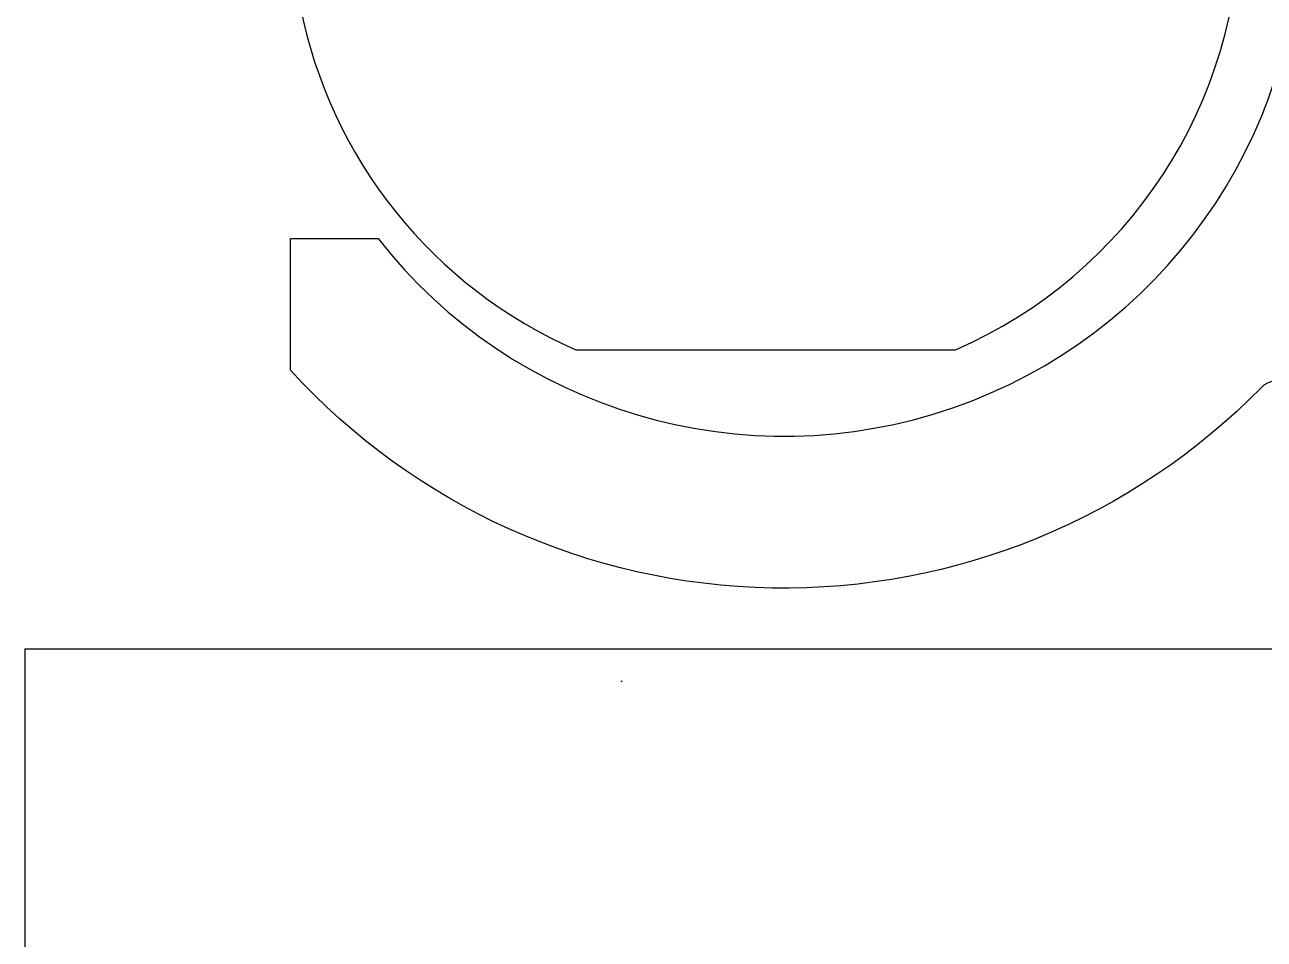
# Model space of a CAD drawing. Header units: inches. Extents: x 1.8 to 35.6, y -0.7 to 7.4.
# Drawn here: x 13.355 to 14.171, y 3.02 to 3.622 of the extents above; entities that cross this region are included whole.
import ezdxf

# ---------------------------------------------------------------- set-up
doc = ezdxf.new("R2010")
doc.units = ezdxf.units.IN
doc.header["$MEASUREMENT"] = 0
for name, color, linetype in [('Anchors', 4, 'Continuous'), ('Conditions', 1, 'Continuous'), ('Metals', 7, 'Continuous')]:
    doc.layers.add(name, color=color, linetype=linetype)

# ---------------------------------------------------------------- blocks, each defined once
blk = doc.blocks.new('Bc55')
blk.add_lwpolyline([(1.38, 0.855), (2.0131, 0.855, -0.659567), (2.03481, 0.8043, 0.192706), (1.905, 0.48), (1.905, 0.12), (0.125, 0.12), (0.125, 0), (2.035, 0), (2.035, 0.16157, -0.671875), (2.06071, 0.17206, 0.430668), (2.7, 0.18339), (2.7, 0.27), (2.64239, 0.27, -2.892356), (2.64239, 0.69), (2.7, 0.69), (2.7, 0.855), (2.75, 0.855), (2.75, 0.98), (1.38, 0.98)], format="xyb", close=True)
blk = doc.blocks.new('SB8')
blk.add_lwpolyline([(10.83941, 6.33053), (10.328, 6.33053, 0.246328), (10.50969, 6.10412), (10.75969, 6.10412, 0.654654), (10.75969, 6.67694), (10.50969, 6.67694, 0.246328), (10.328, 6.45053), (10.83941, 6.45053)], format="xyb", close=True)

msp = doc.modelspace()

# ---------------------------------------------------------------- hatches: boundary and pattern name
at = {"layer": 'Conditions'}
h = msp.add_hatch(dxfattribs=at)
h.set_pattern_fill('AR-CONC', color=256, scale=0.25, style=0)
h.set_pattern_definition([(50, (3.2079, -2.6962), (1.79315, -0.15688), [0.1875, -2.0625]), (355, (3.2079, -2.6962), (-0.34688, 1.88048), [0.15, -1.65]), (100.451, (3.3573, -2.7093), (1.44627, 1.7236), [0.15935, -1.75286]), (46.184, (3.2079, -2.1962), (2.6681, -0.4138), [0.28125, -3.09375]), (96.636, (3.4302, -2.2307), (2.33666, 2.4353), [0.23903, -2.6293]), (351.184, (3.2079, -2.1962), (2.33665, 2.4353), [0.225, -2.475]), (21, (3.4579, -2.3212), (1.49227, -1.00655), [0.1875, -2.0625]), (326, (3.4579, -2.3212), (0.60829, 1.81288), [0.15, -1.65]), (71.451, (3.5822, -2.405), (2.10056, 0.80633), [0.15935, -1.75286]), (37.5, (3.20786, -2.6962), (0.0304, 0.832235), [0, -1.63, 0, -1.675, 0, -1.65625]), (7.5, (3.20786, -2.6962), (0.657674, 0.98603), [0, -0.955, 0, -1.5925, 0, -0.63125]), (327.5, (2.65036, -2.6962), (1.334556, -0.056387), [0, -0.625, 0, -1.95, 0, -2.5875]), (317.5, (2.4004, -2.6962), (1.457965, 0.25026), [0, -0.8125, 0, -1.295, 0, -1.8375])])
h.paths.add_polyline_path([(17.39827, 4.19111), (16.35458, 4.19111), (16.35458, 3.21111), (15.28368, 3.21111), (15.27783, 3.18343, 0.052126), (15.27683, 3.17381), (15.27683, 3.16044), (15.30083, 3.14752), (15.27683, 3.13459), (15.27683, 3.1029), (15.28827, 3.09674), (15.27683, 3.09057), (15.27683, 3.05888), (15.30083, 3.04595), (15.27683, 3.03303), (15.27683, 3.00134), (15.28827, 2.99517), (15.27683, 2.98901), (15.27683, 2.95732), (15.30083, 2.94439), (15.27683, 2.93147), (15.27683, 2.89977), (15.28827, 2.89361), (15.27683, 2.88745), (15.27683, 2.85575), (15.30083, 2.84283), (15.27683, 2.8299), (15.27683, 2.79821), (15.28827, 2.79205), (15.27683, 2.78588), (15.27683, 2.75419), (15.30083, 2.74127), (15.27683, 2.72834), (15.27683, 2.69665), (15.28827, 2.69049), (15.27683, 2.68432), (15.27683, 2.65263), (15.30083, 2.6397), (15.27683, 2.62678), (15.27683, 2.59509), (15.28827, 2.58892), (15.27683, 2.58276), (15.27683, 2.55107), (15.30083, 2.53814), (15.27683, 2.52522), (15.27683, 2.49352), (15.28827, 2.48736), (15.27683, 2.4812), (15.27683, 2.4495), (15.30083, 2.43658), (15.27683, 2.42365), (15.27683, 2.39196), (15.28827, 2.3858), (15.27683, 2.37963), (15.27683, 2.34794), (15.30083, 2.33502), (15.27683, 2.32209), (15.27683, 2.29821), (15.28827, 2.29205), (15.27683, 2.28588), (15.27683, 2.25419), (15.30083, 2.24127), (15.27683, 2.22834), (15.27683, 2.19665), (15.28827, 2.19049), (15.27683, 2.18432), (15.27683, 2.15263), (15.30083, 2.1397), (15.27683, 2.12678), (15.27683, 2.09509), (15.28827, 2.08892), (15.27683, 2.08276), (15.27683, 2.05107), (15.30083, 2.03814), (15.27683, 2.02522), (15.27683, 1.99352), (15.28827, 1.98736), (15.27683, 1.9812), (15.27683, 1.9495), (15.30083, 1.93658), (15.27683, 1.92365), (15.27683, 1.89196), (15.28827, 1.8858), (15.27683, 1.87963), (15.27683, 1.84794), (15.30083, 1.83502), (15.27683, 1.82209), (15.27683, 1.7904), (15.28827, 1.78424), (15.27683, 1.77807), (15.27683, 1.74545, -0.084437), (15.27421, 1.73008), (15.2248, 1.58902, -0.774123), (15.20435, 1.58902), (15.15494, 1.73008, -0.084437), (15.15233, 1.74545), (15.15233, 1.77131), (15.12833, 1.78424), (15.15233, 1.79716), (15.15233, 1.82885), (15.14088, 1.83502), (15.15233, 1.84118), (15.15233, 1.87287), (15.12833, 1.8858), (15.15233, 1.89872), (15.15233, 1.93042), (15.14088, 1.93658), (15.15233, 1.94274), (15.15233, 1.97444), (15.12833, 1.98736), (15.15233, 2.00028), (15.15233, 2.03198), (15.14088, 2.03814), (15.15233, 2.0443), (15.15233, 2.076), (15.12833, 2.08892), (15.15233, 2.10185), (15.15233, 2.13354), (15.14088, 2.1397), (15.15233, 2.14587), (15.15233, 2.17756), (15.12833, 2.19049), (15.15233, 2.20341), (15.15233, 2.2351), (15.14088, 2.24127), (15.15233, 2.24743), (15.15233, 2.27131), (15.12833, 2.28424), (15.15233, 2.29716), (15.15233, 2.32885), (15.14088, 2.33502), (15.15233, 2.34118), (15.15233, 2.37287), (15.12833, 2.3858), (15.15233, 2.39872), (15.15233, 2.43042), (15.14088, 2.43658), (15.15233, 2.44274), (15.15233, 2.47444), (15.12833, 2.48736), (15.15233, 2.50028), (15.15233, 2.53198), (15.14088, 2.53814), (15.15233, 2.5443), (15.15233, 2.576), (15.12833, 2.58892), (15.15233, 2.60185), (15.15233, 2.63354), (15.14088, 2.6397), (15.15233, 2.64587), (15.15233, 2.67756), (15.12833, 2.69049), (15.15233, 2.70341), (15.15233, 2.7351), (15.14088, 2.74127), (15.15233, 2.74743), (15.15233, 2.77912), (15.12833, 2.79205), (15.15233, 2.80497), (15.15233, 2.83667), (15.14088, 2.84283), (15.15233, 2.84899), (15.15233, 2.88069), (15.12833, 2.89361), (15.15233, 2.90653), (15.15233, 2.93823), (15.14088, 2.94439), (15.15233, 2.95055), (15.15233, 2.98225), (15.12833, 2.99517), (15.15233, 3.0081), (15.15233, 3.03979), (15.14088, 3.04595), (15.15233, 3.05212), (15.15233, 3.08381), (15.12833, 3.09674), (15.15233, 3.10966), (15.15233, 3.14135), (15.14088, 3.14752), (15.15233, 3.15368), (15.15233, 3.17381, 0.052126), (15.15132, 3.18343), (15.14547, 3.21111), (14.19458, 3.21111), (13.35458, 3.21111), (13.35458, 0.19607), (17.39827, 0.19607)])
h.paths.add_polyline_path([(16.83845, 2.65296), (17.52898, 2.65296), (17.52898, 2.37682), (16.83845, 2.37682)], flags=9)
h.paths.add_polyline_path([(16.8148, 2.01772), (18.90715, 2.01772), (18.90715, 1.38829), (16.8148, 1.38829)], flags=9)

# ---------------------------------------------------------------- linework, layer by layer
for q in [(13.35458, 0.19607), (16.35458, 3.21111)]:
    msp.add_line((13.35458, 3.21111), q, dxfattribs=at)

# ---------------------------------------------------------------- block references
at = {"layer": 'Anchors'}
msp.add_blockref('SB8', (3.20786, -2.69619), dxfattribs=at)
at = {"layer": 'Metals', "xscale": -1}
msp.add_blockref('Bc55', (16.22958, 3.21111), dxfattribs=at)

doc.saveas('drawing.dxf')
